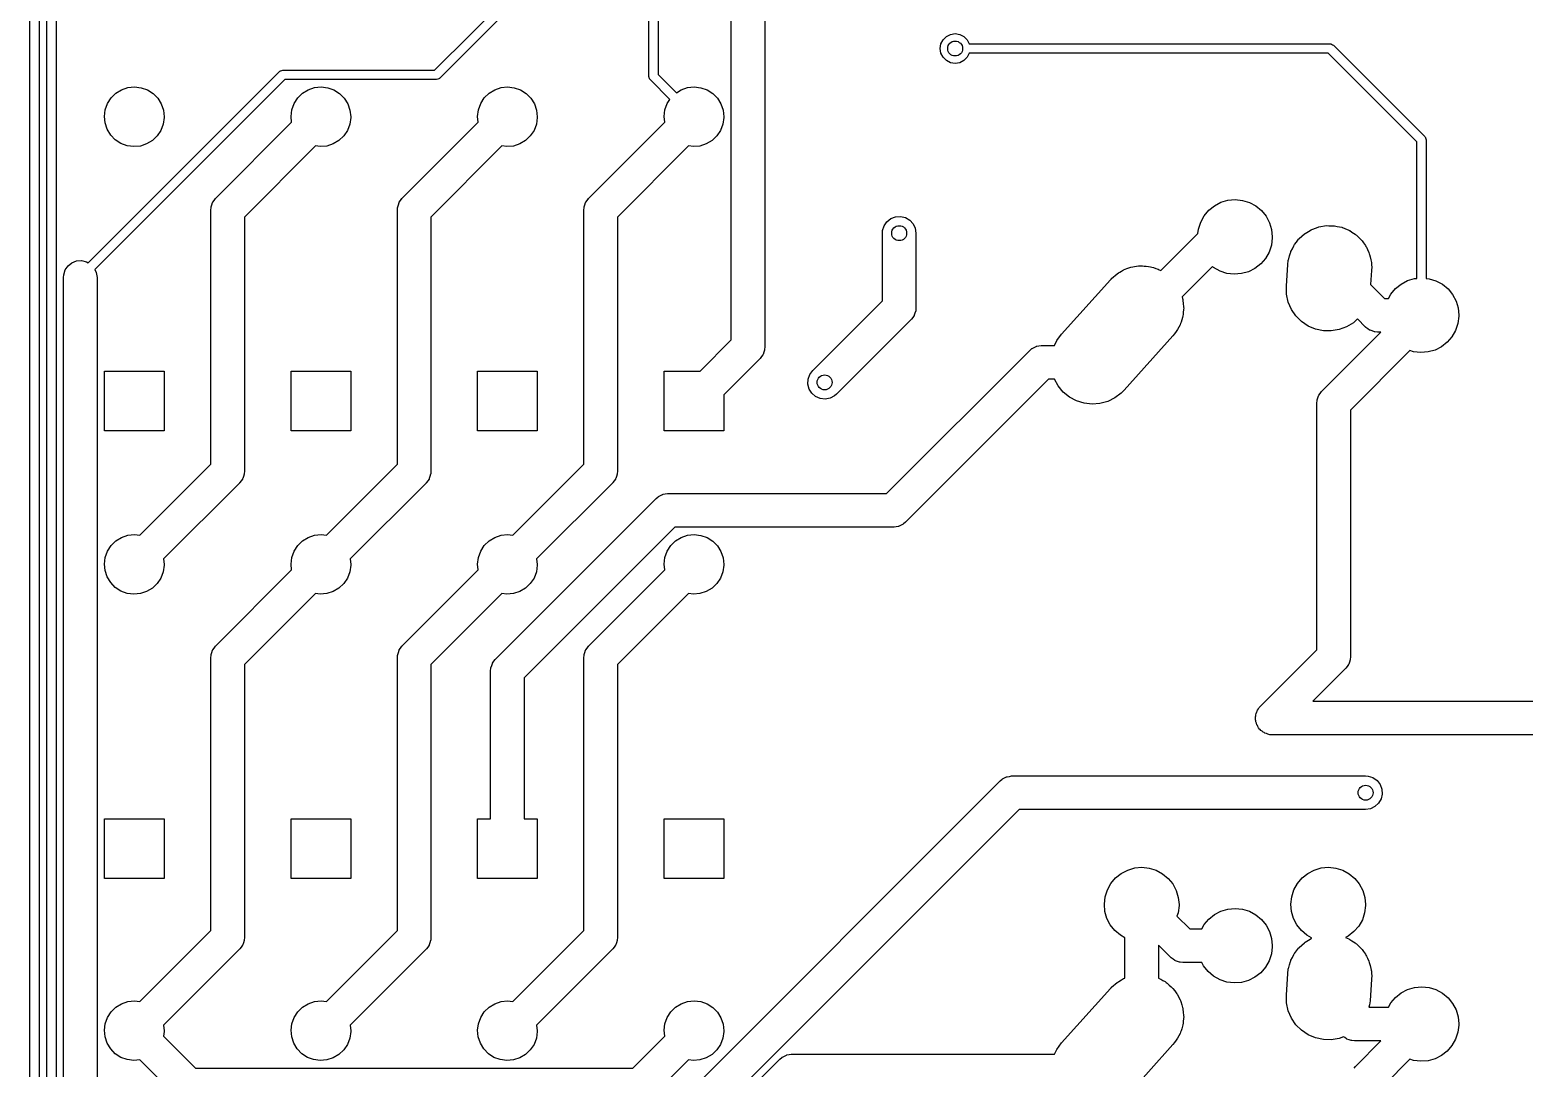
# Model space of a CAD drawing. Extents: x 124.3 to 210.2, y -114.7 to -26.3.
# Drawn here: x 127.2 to 167.25, y -94.88 to -67.05 of the extents above; entities that cross this region are included whole.
import ezdxf

# ---------------------------------------------------------------- set-up
doc = ezdxf.new("R2010")
doc.units = 0
doc.layers.add('BLACK', color=7, linetype='CONTINUOUS')

msp = doc.modelspace()

# ---------------------------------------------------------------- linework, layer by layer
at = {"layer": 'BLACK', "linetype": 'CONTINUOUS'}
for p, q in [((127.2, -106.11), (127.2, -32.8311)), ((127.45, -32.8829), (127.45, -106.058)), ((127.65, -103.141), (127.65, -34.159)), ((127.9, -34.2108), (127.9, -103.089)), ((143.794, -68.2987), (143.794, -56.8774)), ((144.044, -56.9292), (144.044, -68.2469)), ((138.048, -68.13), (141.335, -64.8432)), ((146, -75.3636), (146, -64.83)), ((141.548, -64.9834), (138.188, -68.3434)), ((146.9, -65.0164), (146.9, -75.55)), ((151.676, -67.3149), (151.765, -67.2264)), ((151.765, -67.2264), (151.876, -67.1696)), ((151.876, -67.1696), (152, -67.15)), ((152, -67.15), (152.124, -67.1696)), ((152.124, -67.1696), (152.235, -67.2264)), ((152.235, -67.2264), (152.324, -67.3149)), ((151.6, -67.55), (151.62, -67.4264)), ((151.62, -67.6736), (151.6, -67.55)), ((151.62, -67.4264), (151.676, -67.3149)), ((151.676, -67.7851), (151.62, -67.6736)), ((152.324, -67.3149), (152.38, -67.425)), ((152.38, -67.675), (152.324, -67.7851)), ((152.38, -67.425), (162.05, -67.425)), ((161.998, -67.675), (152.38, -67.675)), ((164.375, -70.0518), (161.998, -67.675)), ((162.05, -67.425), (162.072, -67.4282)), ((162.072, -67.4282), (162.077, -67.4279)), ((162.077, -67.4279), (162.079, -67.4292)), ((162.079, -67.4292), (162.086, -67.4301)), ((162.086, -67.4301), (162.111, -67.4468)), ((162.111, -67.4468), (162.138, -67.4616)), ((162.138, -67.4616), (164.588, -69.9116)), ((151.765, -67.8736), (151.676, -67.7851)), ((151.876, -67.9304), (151.765, -67.8736)), ((152, -67.95), (151.876, -67.9304)), ((152.124, -67.9304), (152, -67.95)), ((152.235, -67.8736), (152.124, -67.9304)), ((152.324, -67.7851), (152.235, -67.8736)), ((128.764, -73.2935), (133.891, -68.1666)), ((134.031, -68.38), (128.941, -73.4699)), ((133.891, -68.1666), (133.908, -68.1533)), ((133.908, -68.1533), (133.911, -68.1498)), ((133.911, -68.1498), (133.914, -68.149)), ((133.914, -68.149), (133.919, -68.1451)), ((133.919, -68.1451), (133.949, -68.1387)), ((133.949, -68.1387), (133.979, -68.13)), ((133.979, -68.13), (138.048, -68.13)), ((138.1, -68.38), (134.031, -68.38)), ((138.13, -68.3713), (138.1, -68.38)), ((138.16, -68.3649), (138.13, -68.3713)), ((138.165, -68.361), (138.16, -68.3649)), ((138.168, -68.3602), (138.165, -68.361)), ((138.171, -68.3567), (138.168, -68.3602)), ((138.188, -68.3434), (138.171, -68.3567)), ((143.802, -68.3282), (143.794, -68.2987)), ((143.809, -68.3583), (143.802, -68.3282)), ((143.813, -68.3635), (143.809, -68.3583)), ((143.814, -68.3662), (143.813, -68.3635)), ((143.817, -68.3693), (143.814, -68.3662)), ((143.83, -68.3871), (143.817, -68.3693)), ((144.356, -68.9123), (143.83, -68.3871)), ((144.044, -68.2469), (144.532, -68.7348)), ((129.283, -69.0243), (129.38, -68.8744)), ((129.38, -68.8744), (129.507, -68.7496)), ((129.507, -68.7496), (129.659, -68.6561)), ((129.659, -68.6561), (129.828, -68.5987)), ((129.828, -68.5987), (130.006, -68.58)), ((130.006, -68.58), (130.183, -68.6011)), ((130.183, -68.6011), (130.351, -68.661)), ((130.351, -68.661), (130.501, -68.7565)), ((130.501, -68.7565), (130.627, -68.8831)), ((130.627, -68.8831), (130.721, -69.0343)), ((134.283, -69.0243), (134.38, -68.8744)), ((134.38, -68.8744), (134.507, -68.7496)), ((134.507, -68.7496), (134.659, -68.6561)), ((134.659, -68.6561), (134.828, -68.5987)), ((134.828, -68.5987), (135.006, -68.58)), ((135.006, -68.58), (135.183, -68.6011)), ((135.183, -68.6011), (135.351, -68.661)), ((135.351, -68.661), (135.501, -68.7565)), ((135.501, -68.7565), (135.627, -68.8831)), ((135.627, -68.8831), (135.721, -69.0343)), ((139.283, -69.0243), (139.38, -68.8744)), ((139.38, -68.8744), (139.507, -68.7496)), ((139.507, -68.7496), (139.659, -68.6561)), ((139.659, -68.6561), (139.828, -68.5987)), ((139.828, -68.5987), (140.006, -68.58)), ((140.006, -68.58), (140.183, -68.6011)), ((140.183, -68.6011), (140.351, -68.661)), ((140.351, -68.661), (140.501, -68.7565)), ((140.501, -68.7565), (140.627, -68.8831)), ((140.627, -68.8831), (140.721, -69.0343)), ((144.532, -68.7348), (144.659, -68.6561)), ((144.659, -68.6561), (144.828, -68.5987)), ((144.828, -68.5987), (145.006, -68.58)), ((145.006, -68.58), (145.183, -68.6011)), ((145.183, -68.6011), (145.351, -68.661)), ((145.351, -68.661), (145.501, -68.7565)), ((145.501, -68.7565), (145.627, -68.8831)), ((145.627, -68.8831), (145.721, -69.0343)), ((129.2, -69.3688), (129.222, -69.1919)), ((129.222, -69.1919), (129.283, -69.0243)), ((130.721, -69.0343), (130.78, -69.2028)), ((130.78, -69.2028), (130.8, -69.38)), ((134.2, -69.3688), (134.222, -69.1919)), ((134.222, -69.1919), (134.283, -69.0243)), ((135.721, -69.0343), (135.78, -69.2028)), ((135.78, -69.2028), (135.8, -69.38)), ((139.2, -69.3688), (139.222, -69.1919)), ((139.222, -69.1919), (139.283, -69.0243)), ((140.721, -69.0343), (140.78, -69.2028)), ((140.78, -69.2028), (140.8, -69.38)), ((144.2, -69.3688), (144.222, -69.1919)), ((144.222, -69.1919), (144.283, -69.0243)), ((144.283, -69.0243), (144.356, -68.9123)), ((145.721, -69.0343), (145.78, -69.2028)), ((145.78, -69.2028), (145.8, -69.38)), ((129.217, -69.5463), (129.2, -69.3688)), ((129.274, -69.7156), (129.217, -69.5463)), ((130.775, -69.579), (130.712, -69.7457)), ((130.8, -69.4023), (130.775, -69.579)), ((130.8, -69.38), (130.8, -69.4023)), ((132.182, -71.5618), (134.216, -69.5279)), ((134.216, -69.5279), (134.2, -69.3688)), ((135.775, -69.579), (135.712, -69.7457)), ((135.8, -69.4023), (135.775, -69.579)), ((135.8, -69.38), (135.8, -69.4023)), ((137.182, -71.5618), (139.216, -69.5279)), ((139.216, -69.5279), (139.2, -69.3688)), ((140.775, -69.579), (140.712, -69.7457)), ((140.8, -69.4023), (140.775, -69.579)), ((140.8, -69.38), (140.8, -69.4023)), ((142.182, -71.5618), (144.216, -69.5279)), ((144.216, -69.5279), (144.2, -69.3688)), ((145.775, -69.579), (145.712, -69.7457)), ((145.8, -69.4023), (145.775, -69.579)), ((145.8, -69.38), (145.8, -69.4023)), ((129.366, -69.8681), (129.274, -69.7156)), ((129.49, -69.9964), (129.366, -69.8681)), ((129.639, -70.0941), (129.49, -69.9964)), ((130.484, -70.0172), (130.33, -70.1085)), ((130.613, -69.8942), (130.484, -70.0172)), ((130.712, -69.7457), (130.613, -69.8942)), ((135.484, -70.0172), (135.33, -70.1085)), ((135.613, -69.8942), (135.484, -70.0172)), ((135.712, -69.7457), (135.613, -69.8942)), ((140.484, -70.0172), (140.33, -70.1085)), ((140.613, -69.8942), (140.484, -70.0172)), ((140.712, -69.7457), (140.613, -69.8942)), ((145.484, -70.0172), (145.33, -70.1085)), ((145.613, -69.8942), (145.484, -70.0172)), ((145.712, -69.7457), (145.613, -69.8942)), ((164.375, -73.712), (164.375, -70.0518)), ((164.588, -69.9116), (164.602, -69.9295)), ((164.602, -69.9295), (164.605, -69.9325)), ((164.605, -69.9325), (164.606, -69.9352)), ((164.606, -69.9352), (164.61, -69.9404)), ((164.61, -69.9404), (164.616, -69.9705)), ((164.616, -69.9705), (164.625, -70)), ((164.625, -70), (164.625, -73.7124)), ((129.806, -70.1562), (129.639, -70.0941)), ((129.983, -70.1798), (129.806, -70.1562)), ((130.161, -70.1637), (129.983, -70.1798)), ((130.33, -70.1085), (130.161, -70.1637)), ((134.854, -70.1626), (132.95, -72.0664)), ((134.983, -70.1798), (134.854, -70.1626)), ((135.161, -70.1637), (134.983, -70.1798)), ((135.33, -70.1085), (135.161, -70.1637)), ((139.854, -70.1626), (137.95, -72.0664)), ((139.983, -70.1798), (139.854, -70.1626)), ((140.161, -70.1637), (139.983, -70.1798)), ((140.33, -70.1085), (140.161, -70.1637)), ((144.854, -70.1626), (142.95, -72.0664)), ((144.983, -70.1798), (144.854, -70.1626)), ((145.161, -70.1637), (144.983, -70.1798)), ((145.33, -70.1085), (145.161, -70.1637)), ((132.078, -71.7391), (132.096, -71.682)), ((132.096, -71.682), (132.1, -71.6762)), ((132.1, -71.6762), (132.102, -71.6694)), ((132.102, -71.6694), (132.138, -71.6212)), ((132.138, -71.6212), (132.172, -71.572)), ((132.172, -71.572), (132.178, -71.5675)), ((132.178, -71.5675), (132.182, -71.5618)), ((137.078, -71.7391), (137.096, -71.682)), ((137.096, -71.682), (137.1, -71.6762)), ((137.1, -71.6762), (137.102, -71.6694)), ((137.102, -71.6694), (137.138, -71.6212)), ((137.138, -71.6212), (137.172, -71.572)), ((137.172, -71.572), (137.178, -71.5675)), ((137.178, -71.5675), (137.182, -71.5618)), ((142.078, -71.7391), (142.096, -71.682)), ((142.096, -71.682), (142.1, -71.6762)), ((142.1, -71.6762), (142.102, -71.6694)), ((142.102, -71.6694), (142.138, -71.6212)), ((142.138, -71.6212), (142.172, -71.572)), ((142.172, -71.572), (142.178, -71.5675)), ((142.178, -71.5675), (142.182, -71.5618)), ((158.952, -71.7632), (159.125, -71.6728)), ((159.125, -71.6728), (159.313, -71.6177)), ((159.313, -71.6177), (159.507, -71.6)), ((159.507, -71.6), (159.701, -71.6204)), ((159.701, -71.6204), (159.888, -71.6781)), ((159.888, -71.6781), (160.059, -71.771)), ((132.05, -71.88), (132.056, -71.8096)), ((132.05, -78.6936), (132.05, -71.88)), ((132.056, -71.8096), (132.058, -71.8028)), ((132.058, -71.7957), (132.078, -71.7391)), ((132.058, -71.8028), (132.058, -71.7957)), ((132.95, -72.0664), (132.95, -78.88)), ((137.05, -71.88), (137.056, -71.8096)), ((137.05, -78.6936), (137.05, -71.88)), ((137.056, -71.8096), (137.058, -71.8028)), ((137.058, -71.7957), (137.078, -71.7391)), ((137.058, -71.8028), (137.058, -71.7957)), ((137.95, -72.0664), (137.95, -78.88)), ((142.05, -71.88), (142.056, -71.8096)), ((142.05, -78.6936), (142.05, -71.88)), ((142.056, -71.8096), (142.058, -71.8028)), ((142.058, -71.7957), (142.078, -71.7391)), ((142.058, -71.8028), (142.058, -71.7957)), ((142.95, -72.0664), (142.95, -78.88)), ((150.277, -72.1091), (150.402, -72.0608)), ((150.402, -72.0608), (150.535, -72.0514)), ((150.535, -72.0514), (150.666, -72.0816)), ((150.666, -72.0816), (150.781, -72.1488)), ((158.581, -72.2061), (158.675, -72.035)), ((158.675, -72.035), (158.8, -71.8855)), ((158.8, -71.8855), (158.952, -71.7632)), ((160.059, -71.771), (160.21, -71.8954)), ((160.21, -71.8954), (160.333, -72.0466)), ((160.333, -72.0466), (160.425, -72.2189)), ((150.05, -72.5), (150.056, -72.4296)), ((150.056, -72.4296), (150.096, -72.302)), ((150.096, -72.302), (150.172, -72.192)), ((150.172, -72.192), (150.277, -72.1091)), ((150.781, -72.1488), (150.872, -72.2471)), ((150.872, -72.2471), (150.93, -72.3677)), ((150.93, -72.3677), (150.95, -72.5)), ((158.509, -72.5043), (158.522, -72.3921)), ((158.522, -72.3921), (158.581, -72.2061)), ((160.425, -72.2189), (160.481, -72.4058)), ((160.481, -72.4058), (160.5, -72.6)), ((161.379, -72.5099), (161.468, -72.4566)), ((161.468, -72.4566), (161.546, -72.4088)), ((161.546, -72.4088), (161.552, -72.4066)), ((161.552, -72.4066), (161.556, -72.4046)), ((161.556, -72.4046), (161.681, -72.3584)), ((161.681, -72.3584), (161.746, -72.3338)), ((161.746, -72.3338), (161.748, -72.3335)), ((161.748, -72.3335), (161.749, -72.3333)), ((161.749, -72.3333), (161.952, -72.2985)), ((161.952, -72.2985), (161.954, -72.2985)), ((161.954, -72.2985), (161.957, -72.298)), ((161.957, -72.298), (162.02, -72.2994)), ((162.02, -72.2994), (162.158, -72.3012)), ((162.158, -72.3012), (162.164, -72.3025)), ((162.164, -72.3025), (162.171, -72.3027)), ((162.171, -72.3027), (162.24, -72.3176)), ((162.24, -72.3176), (162.36, -72.3413)), ((162.36, -72.3413), (162.37, -72.3456)), ((162.37, -72.3456), (162.38, -72.3476)), ((162.38, -72.3476), (162.446, -72.3758)), ((162.446, -72.3758), (162.551, -72.4176)), ((162.551, -72.4176), (162.564, -72.4262)), ((162.564, -72.4262), (162.576, -72.4313)), ((162.576, -72.4313), (162.635, -72.4707)), ((162.635, -72.4707), (162.725, -72.5275)), ((150.05, -74.3136), (150.05, -72.5)), ((150.95, -72.5), (150.95, -74.5)), ((157.514, -73.4996), (158.509, -72.5043)), ((160.475, -72.8215), (160.414, -73.0067)), ((160.5, -72.6279), (160.475, -72.8215)), ((160.5, -72.6), (160.5, -72.6279)), ((161.039, -72.9164), (161.078, -72.8355)), ((161.078, -72.8355), (161.09, -72.8202)), ((161.09, -72.8202), (161.096, -72.8073)), ((161.096, -72.8073), (161.151, -72.7385)), ((161.151, -72.7385), (161.206, -72.6643)), ((161.206, -72.6643), (161.217, -72.6543)), ((161.217, -72.6543), (161.224, -72.6456)), ((161.224, -72.6456), (161.295, -72.5836)), ((161.295, -72.5836), (161.364, -72.5203)), ((161.364, -72.5203), (161.373, -72.5148)), ((161.373, -72.5148), (161.379, -72.5099)), ((162.725, -72.5275), (162.74, -72.5415)), ((162.74, -72.5415), (162.754, -72.5506)), ((162.754, -72.5506), (162.802, -72.5989)), ((162.802, -72.5989), (162.876, -72.6672)), ((162.876, -72.6672), (162.891, -72.6875)), ((162.891, -72.6875), (162.905, -72.7014)), ((162.905, -72.7014), (162.942, -72.7559)), ((162.942, -72.7559), (162.999, -72.8322)), ((162.999, -72.8322), (163.012, -72.8589)), ((163.012, -72.8589), (163.025, -72.878)), ((163.025, -72.878), (163.051, -72.9362)), ((128.327, -73.2931), (128.452, -73.2448)), ((128.452, -73.2448), (128.585, -73.2354)), ((128.585, -73.2354), (128.716, -73.2656)), ((128.716, -73.2656), (128.764, -73.2935)), ((160.317, -73.1764), (160.19, -73.3242)), ((160.414, -73.0067), (160.317, -73.1764)), ((160.917, -73.3435), (160.93, -73.2343)), ((160.93, -73.2343), (160.937, -73.208)), ((160.937, -73.208), (160.94, -73.1861)), ((160.94, -73.1861), (160.963, -73.1113)), ((160.963, -73.1113), (160.985, -73.0278)), ((160.985, -73.0278), (160.995, -73.007)), ((160.995, -73.007), (161.001, -72.9895)), ((161.001, -72.9895), (161.039, -72.9164)), ((163.051, -72.9362), (163.09, -73.0168)), ((163.09, -73.0168), (163.1, -73.0499)), ((163.1, -73.0499), (163.11, -73.0742)), ((163.11, -73.0742), (163.123, -73.1335)), ((163.123, -73.1335), (163.146, -73.215)), ((163.146, -73.215), (163.15, -73.2537)), ((163.15, -73.2537), (163.156, -73.2829)), ((163.156, -73.2829), (163.158, -73.3408)), ((128.1, -73.684), (128.106, -73.6136)), ((128.1, -102.82), (128.1, -73.684)), ((128.106, -73.6136), (128.146, -73.486)), ((128.146, -73.486), (128.222, -73.376)), ((128.222, -73.376), (128.327, -73.2931)), ((128.941, -73.4699), (128.98, -73.5517)), ((128.98, -73.5517), (129, -73.684)), ((129, -73.684), (129, -102.5)), ((156.195, -73.7155), (156.24, -73.6706)), ((156.24, -73.6706), (156.289, -73.6338)), ((156.289, -73.6338), (156.339, -73.5899)), ((156.339, -73.5899), (156.377, -73.5671)), ((156.377, -73.5671), (156.411, -73.5418)), ((156.411, -73.5418), (156.462, -73.5165)), ((156.462, -73.5165), (156.516, -73.4846)), ((156.516, -73.4846), (156.561, -73.4678)), ((156.561, -73.4678), (156.602, -73.4476)), ((156.602, -73.4476), (156.654, -73.4334)), ((156.654, -73.4334), (156.709, -73.4133)), ((156.709, -73.4133), (156.761, -73.4044)), ((156.761, -73.4044), (156.809, -73.3914)), ((156.809, -73.3914), (156.859, -73.3876)), ((156.859, -73.3876), (156.912, -73.3785)), ((156.912, -73.3785), (156.969, -73.3792)), ((156.969, -73.3792), (157.022, -73.3752)), ((157.022, -73.3752), (157.068, -73.3805)), ((157.068, -73.3805), (157.118, -73.3812)), ((157.118, -73.3812), (157.178, -73.3931)), ((157.178, -73.3931), (157.234, -73.3996)), ((157.234, -73.3996), (157.275, -73.4124)), ((157.275, -73.4124), (157.32, -73.4213)), ((157.32, -73.4213), (157.381, -73.4457)), ((157.381, -73.4457), (157.438, -73.4637)), ((157.438, -73.4637), (157.472, -73.4822)), ((157.472, -73.4822), (157.511, -73.4976)), ((157.511, -73.4976), (157.514, -73.4996)), ((158.895, -73.3917), (158.082, -74.2047)), ((158.929, -73.4211), (158.895, -73.3917)), ((159.1, -73.5164), (158.929, -73.4211)), ((159.285, -73.5767), (159.1, -73.5164)), ((159.479, -73.5998), (159.285, -73.5767)), ((159.674, -73.5848), (159.479, -73.5998)), ((159.862, -73.5323), (159.674, -73.5848)), ((160.036, -73.4443), (159.862, -73.5323)), ((160.19, -73.3242), (160.036, -73.4443)), ((160.878, -73.9235), (160.917, -73.3435)), ((163.162, -73.4965), (163.136, -73.8794)), ((163.158, -73.3408), (163.165, -73.42)), ((163.163, -73.4789), (163.162, -73.4905)), ((163.162, -73.4905), (163.162, -73.4965)), ((163.165, -73.42), (163.163, -73.4789)), ((154.853, -75.2087), (156.163, -73.7487)), ((156.163, -73.7487), (156.178, -73.7332)), ((156.178, -73.7332), (156.184, -73.7256)), ((156.184, -73.7256), (156.195, -73.7155)), ((160.883, -74.1371), (160.878, -73.9235)), ((163.136, -73.8794), (163.506, -74.25)), ((163.675, -74.135), (163.8, -73.9855)), ((163.8, -73.9855), (163.952, -73.8632)), ((163.952, -73.8632), (164.125, -73.7728)), ((164.125, -73.7728), (164.313, -73.7177)), ((164.313, -73.7177), (164.375, -73.712)), ((164.625, -73.7124), (164.701, -73.7204)), ((164.701, -73.7204), (164.888, -73.7781)), ((164.888, -73.7781), (165.059, -73.871)), ((165.059, -73.871), (165.21, -73.9954)), ((165.21, -73.9954), (165.333, -74.1466)), ((148.182, -76.1818), (150.05, -74.3136)), ((158.082, -74.2047), (158.098, -74.2546)), ((158.098, -74.2546), (158.1, -74.2746)), ((158.1, -74.2746), (158.106, -74.295)), ((158.106, -74.295), (158.115, -74.3903)), ((158.115, -74.3903), (158.124, -74.4666)), ((158.124, -74.4666), (158.123, -74.4829)), ((158.123, -74.4829), (158.125, -74.5)), ((160.929, -74.3458), (160.883, -74.1371)), ((161.014, -74.542), (160.929, -74.3458)), ((163.506, -74.25), (163.612, -74.25)), ((163.612, -74.25), (163.675, -74.135)), ((165.333, -74.1466), (165.425, -74.3189)), ((165.425, -74.3189), (165.481, -74.5058)), ((150.818, -74.8182), (148.818, -76.8182)), ((150.822, -74.8125), (150.818, -74.8182)), ((150.828, -74.808), (150.822, -74.8125)), ((150.862, -74.7588), (150.828, -74.808)), ((150.898, -74.7106), (150.862, -74.7588)), ((150.9, -74.7038), (150.898, -74.7106)), ((150.904, -74.698), (150.9, -74.7038)), ((150.922, -74.6408), (150.904, -74.698)), ((150.942, -74.5843), (150.922, -74.6408)), ((150.944, -74.5704), (150.942, -74.5772)), ((150.942, -74.5772), (150.942, -74.5843)), ((150.95, -74.5), (150.944, -74.5704)), ((158.056, -74.8866), (158.04, -74.9201)), ((158.072, -74.8271), (158.056, -74.8866)), ((158.094, -74.7626), (158.072, -74.8271)), ((158.1, -74.7194), (158.094, -74.7626)), ((158.111, -74.6799), (158.1, -74.7194)), ((158.114, -74.6219), (158.111, -74.6799)), ((158.123, -74.5589), (158.114, -74.6219)), ((158.125, -74.5), (158.123, -74.5589)), ((161.134, -74.7186), (161.014, -74.542)), ((161.286, -74.8693), (161.134, -74.7186)), ((161.463, -74.9887), (161.286, -74.8693)), ((162.784, -74.8006), (162.675, -74.8996)), ((163.002, -75.0182), (162.784, -74.8006)), ((165.5, -74.7279), (165.475, -74.9215)), ((165.481, -74.5058), (165.5, -74.7)), ((165.5, -74.7), (165.5, -74.7279)), ((154.726, -75.3806), (154.853, -75.2087)), ((157.837, -75.2513), (156.527, -76.7113)), ((157.878, -75.1966), (157.837, -75.2513)), ((157.927, -75.1372), (157.878, -75.1966)), ((157.944, -75.1063), (157.927, -75.1372)), ((157.964, -75.0794), (157.944, -75.1063)), ((157.992, -75.0209), (157.964, -75.0794)), ((158.028, -74.9576), (157.992, -75.0209)), ((158.04, -74.9201), (158.028, -74.9576)), ((161.66, -75.0723), (161.463, -74.9887)), ((161.869, -75.1173), (161.66, -75.0723)), ((161.826, -76.7379), (163.414, -75.15)), ((162.082, -75.122), (161.869, -75.1173)), ((162.293, -75.0862), (162.082, -75.122)), ((162.493, -75.0111), (162.293, -75.0862)), ((162.675, -74.8996), (162.493, -75.0111)), ((163.008, -75.0224), (163.002, -75.0182)), ((163.012, -75.028), (163.008, -75.0224)), ((163.061, -75.0621), (163.012, -75.028)), ((163.109, -75.0977), (163.061, -75.0621)), ((163.116, -75.1001), (163.109, -75.0977)), ((163.122, -75.1041), (163.116, -75.1001)), ((163.179, -75.1222), (163.122, -75.1041)), ((163.236, -75.142), (163.179, -75.1222)), ((163.243, -75.1423), (163.236, -75.142)), ((163.25, -75.1445), (163.243, -75.1423)), ((163.32, -75.15), (163.25, -75.1445)), ((163.414, -75.15), (163.32, -75.15)), ((165.317, -75.2764), (165.19, -75.4242)), ((165.414, -75.1067), (165.317, -75.2764)), ((165.475, -74.9215), (165.414, -75.1067)), ((145.164, -76.2), (146, -75.3636)), ((146.872, -75.6908), (146.854, -75.748)), ((146.892, -75.6343), (146.872, -75.6908)), ((146.894, -75.6204), (146.892, -75.6272)), ((146.892, -75.6272), (146.892, -75.6343)), ((146.9, -75.55), (146.894, -75.6204)), ((150.164, -79.48), (154.002, -75.6418)), ((154.002, -75.6418), (154.055, -75.5959)), ((154.055, -75.5959), (154.062, -75.5927)), ((154.062, -75.5927), (154.067, -75.5878)), ((154.067, -75.5878), (154.121, -75.5619)), ((154.121, -75.5619), (154.174, -75.5343)), ((154.174, -75.5343), (154.181, -75.533)), ((154.181, -75.533), (154.188, -75.5299)), ((154.188, -75.5299), (154.247, -75.521)), ((154.247, -75.521), (154.306, -75.5102)), ((154.306, -75.5102), (154.313, -75.5111)), ((154.313, -75.5111), (154.32, -75.51)), ((154.32, -75.51), (154.664, -75.51)), ((154.664, -75.51), (154.726, -75.3806)), ((164.191, -75.6459), (162.594, -77.2425)), ((164.285, -75.6767), (164.191, -75.6459)), ((164.479, -75.6998), (164.285, -75.6767)), ((164.674, -75.6848), (164.479, -75.6998)), ((164.862, -75.6323), (164.674, -75.6848)), ((165.036, -75.5443), (164.862, -75.6323)), ((165.19, -75.4242), (165.036, -75.5443)), ((146.768, -75.8682), (145.8, -76.8364)), ((146.772, -75.8625), (146.768, -75.8682)), ((146.778, -75.858), (146.772, -75.8625)), ((146.812, -75.8088), (146.778, -75.858)), ((146.848, -75.7606), (146.812, -75.8088)), ((146.85, -75.7538), (146.848, -75.7606)), ((146.854, -75.748), (146.85, -75.7538)), ((129.2, -77.8), (129.2, -76.2)), ((129.2, -76.2), (130.8, -76.2)), ((130.8, -76.2), (130.8, -77.8)), ((134.2, -77.8), (134.2, -76.2)), ((134.2, -76.2), (135.8, -76.2)), ((135.8, -76.2), (135.8, -77.8)), ((139.2, -77.8), (139.2, -76.2)), ((139.2, -76.2), (140.8, -76.2)), ((140.8, -76.2), (140.8, -77.8)), ((144.2, -77.8), (144.2, -76.2)), ((144.2, -76.2), (145.164, -76.2)), ((148.053, -76.5494), (148.058, -76.4157)), ((148.058, -76.4157), (148.102, -76.2894)), ((148.102, -76.2894), (148.182, -76.1818)), ((154.506, -76.41), (150.668, -80.2482)), ((154.659, -76.41), (154.506, -76.41)), ((154.762, -76.5956), (154.659, -76.41)), ((145.8, -76.8364), (145.8, -77.8)), ((148.087, -76.6787), (148.053, -76.5494)), ((148.158, -76.7923), (148.087, -76.6787)), ((148.259, -76.8799), (148.158, -76.7923)), ((148.381, -76.934), (148.259, -76.8799)), ((148.765, -76.8641), (148.646, -76.9257)), ((148.818, -76.8182), (148.765, -76.8641)), ((154.899, -76.7596), (154.762, -76.5956)), ((155.064, -76.8949), (154.899, -76.7596)), ((155.252, -76.9963), (155.064, -76.8949)), ((156.45, -76.7894), (156.279, -76.9182)), ((156.527, -76.7113), (156.45, -76.7894)), ((161.722, -76.9152), (161.74, -76.8581)), ((161.74, -76.8581), (161.744, -76.8523)), ((161.744, -76.8523), (161.746, -76.8455)), ((161.746, -76.8455), (161.782, -76.7973)), ((161.782, -76.7973), (161.816, -76.7481)), ((161.816, -76.7481), (161.821, -76.7436)), ((161.821, -76.7436), (161.826, -76.7379)), ((148.514, -76.9498), (148.381, -76.934)), ((148.646, -76.9257), (148.514, -76.9498)), ((155.456, -77.0604), (155.252, -76.9963)), ((155.668, -77.0848), (155.456, -77.0604)), ((155.881, -77.0686), (155.668, -77.0848)), ((156.088, -77.0124), (155.881, -77.0686)), ((156.279, -76.9182), (156.088, -77.0124)), ((161.694, -77.0561), (161.699, -76.9857)), ((161.694, -83.6697), (161.694, -77.0561)), ((161.699, -76.9857), (161.702, -76.9789)), ((161.702, -76.9718), (161.722, -76.9152)), ((161.702, -76.9789), (161.702, -76.9718)), ((162.594, -77.2425), (162.594, -83.8561)), ((130.8, -77.8), (129.2, -77.8)), ((135.8, -77.8), (134.2, -77.8)), ((140.8, -77.8), (139.2, -77.8)), ((145.8, -77.8), (144.2, -77.8)), ((130.147, -80.5969), (132.05, -78.6936)), ((132.95, -78.88), (132.944, -78.9504)), ((135.147, -80.5969), (137.05, -78.6936)), ((137.95, -78.88), (137.944, -78.9504)), ((140.147, -80.5969), (142.05, -78.6936)), ((142.95, -78.88), (142.944, -78.9504)), ((132.818, -79.1982), (130.783, -81.2329)), ((132.822, -79.1925), (132.818, -79.1982)), ((132.828, -79.188), (132.822, -79.1925)), ((132.862, -79.1388), (132.828, -79.188)), ((132.898, -79.0906), (132.862, -79.1388)), ((132.9, -79.0838), (132.898, -79.0906)), ((132.904, -79.078), (132.9, -79.0838)), ((132.922, -79.0208), (132.904, -79.078)), ((132.942, -78.9643), (132.922, -79.0208)), ((132.944, -78.9504), (132.942, -78.9572)), ((132.942, -78.9572), (132.942, -78.9643)), ((137.818, -79.1982), (135.783, -81.2329)), ((137.822, -79.1925), (137.818, -79.1982)), ((137.828, -79.188), (137.822, -79.1925)), ((137.862, -79.1388), (137.828, -79.188)), ((137.898, -79.0906), (137.862, -79.1388)), ((137.9, -79.0838), (137.898, -79.0906)), ((137.904, -79.078), (137.9, -79.0838)), ((137.922, -79.0208), (137.904, -79.078)), ((137.942, -78.9643), (137.922, -79.0208)), ((137.944, -78.9504), (137.942, -78.9572)), ((137.942, -78.9572), (137.942, -78.9643)), ((142.818, -79.1982), (140.783, -81.2329)), ((142.822, -79.1925), (142.818, -79.1982)), ((142.828, -79.188), (142.822, -79.1925)), ((142.862, -79.1388), (142.828, -79.188)), ((142.898, -79.0906), (142.862, -79.1388)), ((142.9, -79.0838), (142.898, -79.0906)), ((142.904, -79.078), (142.9, -79.0838)), ((142.922, -79.0208), (142.904, -79.078)), ((142.942, -78.9643), (142.922, -79.0208)), ((142.944, -78.9504), (142.942, -78.9572)), ((142.942, -78.9572), (142.942, -78.9643)), ((139.682, -83.9158), (143.986, -79.6118)), ((143.986, -79.6118), (144.039, -79.5659)), ((144.039, -79.5659), (144.046, -79.5627)), ((144.046, -79.5627), (144.051, -79.5578)), ((144.051, -79.5578), (144.105, -79.5319)), ((144.105, -79.5319), (144.158, -79.5043)), ((144.158, -79.5043), (144.165, -79.503)), ((144.165, -79.503), (144.172, -79.4999)), ((144.172, -79.4999), (144.231, -79.491)), ((144.231, -79.491), (144.29, -79.4802)), ((144.29, -79.4802), (144.297, -79.4811)), ((144.297, -79.4811), (144.304, -79.48)), ((144.304, -79.48), (150.164, -79.48)), ((144.49, -80.38), (140.45, -84.4204)), ((150.35, -80.38), (144.49, -80.38)), ((150.357, -80.3789), (150.35, -80.38)), ((150.364, -80.3798), (150.357, -80.3789)), ((150.423, -80.369), (150.364, -80.3798)), ((150.482, -80.3601), (150.423, -80.369)), ((150.489, -80.357), (150.482, -80.3601)), ((150.496, -80.3557), (150.489, -80.357)), ((150.549, -80.3281), (150.496, -80.3557)), ((150.603, -80.3022), (150.549, -80.3281)), ((150.608, -80.2973), (150.603, -80.3022)), ((150.615, -80.2941), (150.608, -80.2973)), ((150.668, -80.2482), (150.615, -80.2941)), ((129.283, -81.0243), (129.38, -80.8744)), ((129.38, -80.8744), (129.507, -80.7496)), ((129.507, -80.7496), (129.659, -80.6561)), ((129.659, -80.6561), (129.828, -80.5987)), ((129.828, -80.5987), (130.006, -80.58)), ((130.006, -80.58), (130.147, -80.5969)), ((134.283, -81.0243), (134.38, -80.8744)), ((134.38, -80.8744), (134.507, -80.7496)), ((134.507, -80.7496), (134.659, -80.6561)), ((134.659, -80.6561), (134.828, -80.5987)), ((134.828, -80.5987), (135.006, -80.58)), ((135.006, -80.58), (135.147, -80.5969)), ((139.283, -81.0243), (139.38, -80.8744)), ((139.38, -80.8744), (139.507, -80.7496)), ((139.507, -80.7496), (139.659, -80.6561)), ((139.659, -80.6561), (139.828, -80.5987)), ((139.828, -80.5987), (140.006, -80.58)), ((140.006, -80.58), (140.147, -80.5969)), ((144.283, -81.0243), (144.38, -80.8744)), ((144.38, -80.8744), (144.507, -80.7496)), ((144.507, -80.7496), (144.659, -80.6561)), ((144.659, -80.6561), (144.828, -80.5987)), ((144.828, -80.5987), (145.006, -80.58)), ((145.006, -80.58), (145.183, -80.6011)), ((145.183, -80.6011), (145.351, -80.661)), ((145.351, -80.661), (145.501, -80.7565)), ((145.501, -80.7565), (145.627, -80.8831)), ((145.627, -80.8831), (145.721, -81.0343)), ((129.2, -81.3688), (129.222, -81.1919)), ((129.222, -81.1919), (129.283, -81.0243)), ((130.783, -81.2329), (130.8, -81.38)), ((134.2, -81.3688), (134.222, -81.1919)), ((134.222, -81.1919), (134.283, -81.0243)), ((135.783, -81.2329), (135.8, -81.38)), ((139.2, -81.3688), (139.222, -81.1919)), ((139.222, -81.1919), (139.283, -81.0243)), ((140.783, -81.2329), (140.8, -81.38)), ((144.2, -81.3688), (144.222, -81.1919)), ((144.222, -81.1919), (144.283, -81.0243)), ((145.721, -81.0343), (145.78, -81.2028)), ((145.78, -81.2028), (145.8, -81.38)), ((129.217, -81.5463), (129.2, -81.3688)), ((129.274, -81.7156), (129.217, -81.5463)), ((130.775, -81.579), (130.712, -81.7457)), ((130.8, -81.4023), (130.775, -81.579)), ((130.8, -81.38), (130.8, -81.4023)), ((132.182, -83.5618), (134.216, -81.5279)), ((134.216, -81.5279), (134.2, -81.3688)), ((135.775, -81.579), (135.712, -81.7457)), ((135.8, -81.4023), (135.775, -81.579)), ((135.8, -81.38), (135.8, -81.4023)), ((137.182, -83.5618), (139.216, -81.5279)), ((139.216, -81.5279), (139.2, -81.3688)), ((140.775, -81.579), (140.712, -81.7457)), ((140.8, -81.4023), (140.775, -81.579)), ((140.8, -81.38), (140.8, -81.4023)), ((142.182, -83.5618), (144.216, -81.5279)), ((144.216, -81.5279), (144.2, -81.3688)), ((145.775, -81.579), (145.712, -81.7457)), ((145.8, -81.4023), (145.775, -81.579)), ((145.8, -81.38), (145.8, -81.4023)), ((129.366, -81.8681), (129.274, -81.7156)), ((129.49, -81.9964), (129.366, -81.8681)), ((129.639, -82.0941), (129.49, -81.9964)), ((129.806, -82.1562), (129.639, -82.0941)), ((130.484, -82.0172), (130.33, -82.1085)), ((130.613, -81.8942), (130.484, -82.0172)), ((130.712, -81.7457), (130.613, -81.8942)), ((135.484, -82.0172), (135.33, -82.1085)), ((135.613, -81.8942), (135.484, -82.0172)), ((135.712, -81.7457), (135.613, -81.8942)), ((140.484, -82.0172), (140.33, -82.1085)), ((140.613, -81.8942), (140.484, -82.0172)), ((140.712, -81.7457), (140.613, -81.8942)), ((145.484, -82.0172), (145.33, -82.1085)), ((145.613, -81.8942), (145.484, -82.0172)), ((145.712, -81.7457), (145.613, -81.8942)), ((129.983, -82.1798), (129.806, -82.1562)), ((130.161, -82.1637), (129.983, -82.1798)), ((130.33, -82.1085), (130.161, -82.1637)), ((134.854, -82.1626), (132.95, -84.0664)), ((134.983, -82.1798), (134.854, -82.1626)), ((135.161, -82.1637), (134.983, -82.1798)), ((135.33, -82.1085), (135.161, -82.1637)), ((139.854, -82.1626), (137.95, -84.0664)), ((139.983, -82.1798), (139.854, -82.1626)), ((140.161, -82.1637), (139.983, -82.1798)), ((140.33, -82.1085), (140.161, -82.1637)), ((144.854, -82.1626), (142.95, -84.0664)), ((144.983, -82.1798), (144.854, -82.1626)), ((145.161, -82.1637), (144.983, -82.1798)), ((145.33, -82.1085), (145.161, -82.1637)), ((132.078, -83.7391), (132.096, -83.682)), ((132.096, -83.682), (132.1, -83.6762)), ((132.1, -83.6762), (132.102, -83.6694)), ((132.102, -83.6694), (132.138, -83.6212)), ((132.138, -83.6212), (132.172, -83.572)), ((132.172, -83.572), (132.178, -83.5675)), ((132.178, -83.5675), (132.182, -83.5618)), ((137.078, -83.7391), (137.096, -83.682)), ((137.096, -83.682), (137.1, -83.6762)), ((137.1, -83.6762), (137.102, -83.6694)), ((137.102, -83.6694), (137.138, -83.6212)), ((137.138, -83.6212), (137.172, -83.572)), ((137.172, -83.572), (137.178, -83.5675)), ((137.178, -83.5675), (137.182, -83.5618)), ((142.078, -83.7391), (142.096, -83.682)), ((142.096, -83.682), (142.1, -83.6762)), ((142.1, -83.6762), (142.102, -83.6694)), ((142.102, -83.6694), (142.138, -83.6212)), ((142.138, -83.6212), (142.172, -83.572)), ((142.172, -83.572), (142.178, -83.5675)), ((142.178, -83.5675), (142.182, -83.5618)), ((160.182, -85.1818), (161.694, -83.6697)), ((132.05, -83.88), (132.056, -83.8096)), ((132.05, -91.1936), (132.05, -83.88)), ((132.056, -83.8096), (132.058, -83.8028)), ((132.058, -83.7957), (132.078, -83.7391)), ((132.058, -83.8028), (132.058, -83.7957)), ((132.95, -84.0664), (132.95, -91.38)), ((137.05, -83.88), (137.056, -83.8096)), ((137.05, -91.1936), (137.05, -83.88)), ((137.056, -83.8096), (137.058, -83.8028)), ((137.058, -83.7957), (137.078, -83.7391)), ((137.058, -83.8028), (137.058, -83.7957)), ((137.95, -84.0664), (137.95, -91.38)), ((139.558, -84.1497), (139.578, -84.0931)), ((139.578, -84.0931), (139.596, -84.036)), ((139.596, -84.036), (139.6, -84.0302)), ((139.6, -84.0302), (139.602, -84.0234)), ((139.602, -84.0234), (139.638, -83.9752)), ((139.638, -83.9752), (139.672, -83.926)), ((139.672, -83.926), (139.678, -83.9215)), ((139.678, -83.9215), (139.682, -83.9158)), ((142.05, -83.88), (142.056, -83.8096)), ((142.05, -91.1936), (142.05, -83.88)), ((142.056, -83.8096), (142.058, -83.8028)), ((142.058, -83.7957), (142.078, -83.7391)), ((142.058, -83.8028), (142.058, -83.7957)), ((142.95, -84.0664), (142.95, -91.38)), ((162.542, -84.0667), (162.506, -84.1149)), ((162.544, -84.0599), (162.542, -84.0667)), ((162.548, -84.0541), (162.544, -84.0599)), ((162.566, -83.9969), (162.548, -84.0541)), ((162.586, -83.9404), (162.566, -83.9969)), ((162.588, -83.9265), (162.586, -83.9333)), ((162.586, -83.9333), (162.586, -83.9404)), ((162.594, -83.8561), (162.588, -83.9265)), ((139.55, -84.234), (139.556, -84.1636)), ((139.55, -88.2), (139.55, -84.234)), ((139.556, -84.1636), (139.558, -84.1568)), ((139.558, -84.1568), (139.558, -84.1497)), ((140.45, -84.4204), (140.45, -88.2)), ((162.462, -84.1743), (161.586, -85.05)), ((162.466, -84.1686), (162.462, -84.1743)), ((162.472, -84.1641), (162.466, -84.1686)), ((162.506, -84.1149), (162.472, -84.1641)), ((160.094, -85.3129), (160.102, -85.2894)), ((160.102, -85.2894), (160.128, -85.2553)), ((160.128, -85.2553), (160.149, -85.2186)), ((160.149, -85.2186), (160.167, -85.2018)), ((160.167, -85.2018), (160.182, -85.1818)), ((161.586, -85.05), (178.314, -85.05)), ((160.051, -85.4647), (160.057, -85.4405)), ((160.054, -85.507), (160.051, -85.4647)), ((160.053, -85.5494), (160.054, -85.507)), ((160.059, -85.5734), (160.053, -85.5494)), ((160.057, -85.4405), (160.058, -85.4157)), ((160.058, -85.4157), (160.072, -85.3757)), ((160.061, -85.5982), (160.059, -85.5734)), ((160.076, -85.6377), (160.061, -85.5982)), ((160.072, -85.3757), (160.082, -85.3343)), ((160.087, -85.6787), (160.076, -85.6377)), ((160.082, -85.3343), (160.094, -85.3129)), ((160.1, -85.6998), (160.087, -85.6787)), ((160.109, -85.723), (160.1, -85.6998)), ((160.135, -85.7563), (160.109, -85.723)), ((160.158, -85.7923), (160.135, -85.7563)), ((160.177, -85.8085), (160.158, -85.7923)), ((160.192, -85.828), (160.177, -85.8085)), ((160.227, -85.8521), (160.192, -85.828)), ((160.259, -85.8799), (160.227, -85.8521)), ((160.282, -85.89), (160.259, -85.8799)), ((160.302, -85.9041), (160.282, -85.89)), ((160.342, -85.9169), (160.302, -85.9041)), ((160.381, -85.934), (160.342, -85.9169)), ((160.406, -85.937), (160.381, -85.934)), ((160.43, -85.9445), (160.406, -85.937)), ((160.5, -85.95), (160.43, -85.9445)), ((194.413, -85.95), (160.5, -85.95)), ((144.34, -96.05), (153.208, -87.1818)), ((153.208, -87.1818), (153.261, -87.1359)), ((153.261, -87.1359), (153.268, -87.1327)), ((153.268, -87.1327), (153.273, -87.1278)), ((153.273, -87.1278), (153.327, -87.1019)), ((153.327, -87.1019), (153.38, -87.0743)), ((153.38, -87.0743), (153.387, -87.073)), ((153.387, -87.073), (153.394, -87.0699)), ((153.394, -87.0699), (153.453, -87.061)), ((153.453, -87.061), (153.512, -87.0502)), ((153.512, -87.0502), (153.519, -87.0511)), ((153.519, -87.0511), (153.526, -87.05)), ((153.526, -87.05), (163, -87.05)), ((163, -87.05), (163.07, -87.0555)), ((163.07, -87.0555), (163.198, -87.0959)), ((163.198, -87.0959), (163.308, -87.172)), ((163.308, -87.172), (163.391, -87.277)), ((163.391, -87.277), (163.439, -87.4018)), ((163.418, -87.6657), (163.351, -87.7814)), ((163.449, -87.5353), (163.418, -87.6657)), ((163.439, -87.4018), (163.449, -87.5353)), ((153.712, -87.95), (144.844, -96.8182)), ((163, -87.95), (153.712, -87.95)), ((163.132, -87.9301), (163, -87.95)), ((163.253, -87.8722), (163.132, -87.9301)), ((163.351, -87.7814), (163.253, -87.8722)), ((129.2, -89.8), (129.2, -88.2)), ((129.2, -88.2), (130.8, -88.2)), ((130.8, -88.2), (130.8, -89.8)), ((134.2, -89.8), (134.2, -88.2)), ((134.2, -88.2), (135.8, -88.2)), ((135.8, -88.2), (135.8, -89.8)), ((139.2, -89.8), (139.2, -88.2)), ((139.2, -88.2), (139.55, -88.2)), ((140.45, -88.2), (140.8, -88.2)), ((140.8, -88.2), (140.8, -89.8)), ((144.2, -89.8), (144.2, -88.2)), ((144.2, -88.2), (145.8, -88.2)), ((145.8, -88.2), (145.8, -89.8)), ((156.3, -89.7855), (156.452, -89.6632)), ((156.452, -89.6632), (156.625, -89.5728)), ((156.625, -89.5728), (156.813, -89.5177)), ((156.813, -89.5177), (157.007, -89.5)), ((157.007, -89.5), (157.201, -89.5204)), ((157.201, -89.5204), (157.388, -89.5781)), ((157.388, -89.5781), (157.559, -89.671)), ((157.559, -89.671), (157.71, -89.7954)), ((161.3, -89.7855), (161.452, -89.6632)), ((161.452, -89.6632), (161.625, -89.5728)), ((161.625, -89.5728), (161.813, -89.5177)), ((161.813, -89.5177), (162.007, -89.5)), ((162.007, -89.5), (162.201, -89.5204)), ((162.201, -89.5204), (162.388, -89.5781)), ((162.388, -89.5781), (162.559, -89.671)), ((162.559, -89.671), (162.71, -89.7954)), ((130.8, -89.8), (129.2, -89.8)), ((135.8, -89.8), (134.2, -89.8)), ((140.8, -89.8), (139.2, -89.8)), ((145.8, -89.8), (144.2, -89.8)), ((156.022, -90.2921), (156.081, -90.1061)), ((156.081, -90.1061), (156.175, -89.935)), ((156.175, -89.935), (156.3, -89.7855)), ((157.71, -89.7954), (157.833, -89.9466)), ((157.833, -89.9466), (157.925, -90.1189)), ((161.022, -90.2921), (161.081, -90.1061)), ((161.081, -90.1061), (161.175, -89.935)), ((161.175, -89.935), (161.3, -89.7855)), ((162.71, -89.7954), (162.833, -89.9466)), ((162.833, -89.9466), (162.925, -90.1189)), ((156, -90.486), (156.022, -90.2921)), ((156.016, -90.6805), (156, -90.486)), ((157.925, -90.1189), (157.981, -90.3058)), ((157.981, -90.3058), (158, -90.5)), ((158, -90.5), (158, -90.5279)), ((161, -90.486), (161.022, -90.2921)), ((161.016, -90.6805), (161, -90.486)), ((162.925, -90.1189), (162.981, -90.3058)), ((162.981, -90.3058), (163, -90.5)), ((163, -90.5), (163, -90.5279)), ((156.07, -90.8681), (156.016, -90.6805)), ((156.159, -91.0417), (156.07, -90.8681)), ((157.975, -90.7215), (157.946, -90.8095)), ((157.946, -90.8095), (158.286, -91.15)), ((158, -90.5279), (157.975, -90.7215)), ((158.675, -91.035), (158.8, -90.8855)), ((158.8, -90.8855), (158.952, -90.7632)), ((158.952, -90.7632), (159.125, -90.6728)), ((159.125, -90.6728), (159.313, -90.6177)), ((159.313, -90.6177), (159.507, -90.6)), ((159.507, -90.6), (159.701, -90.6204)), ((159.701, -90.6204), (159.888, -90.6781)), ((159.888, -90.6781), (160.059, -90.771)), ((160.059, -90.771), (160.21, -90.8954)), ((160.21, -90.8954), (160.333, -91.0466)), ((161.07, -90.8681), (161.016, -90.6805)), ((161.159, -91.0417), (161.07, -90.8681)), ((162.914, -90.9067), (162.817, -91.0764)), ((162.975, -90.7215), (162.914, -90.9067)), ((163, -90.5279), (162.975, -90.7215)), ((130.147, -93.0969), (132.05, -91.1936)), ((135.147, -93.0969), (137.05, -91.1936)), ((140.147, -93.0969), (142.05, -91.1936)), ((156.281, -91.1947), (156.159, -91.0417)), ((156.429, -91.3211), (156.281, -91.1947)), ((158.286, -91.15), (158.612, -91.15)), ((158.612, -91.15), (158.675, -91.035)), ((160.333, -91.0466), (160.425, -91.2189)), ((160.425, -91.2189), (160.481, -91.4058)), ((161.281, -91.1947), (161.159, -91.0417)), ((161.429, -91.3211), (161.281, -91.1947)), ((162.69, -91.2242), (162.536, -91.3443)), ((162.817, -91.0764), (162.69, -91.2242)), ((132.818, -91.6982), (130.783, -93.7329)), ((132.822, -91.6925), (132.818, -91.6982)), ((132.828, -91.688), (132.822, -91.6925)), ((132.862, -91.6388), (132.828, -91.688)), ((132.898, -91.5906), (132.862, -91.6388)), ((132.9, -91.5838), (132.898, -91.5906)), ((132.904, -91.578), (132.9, -91.5838)), ((132.922, -91.5208), (132.904, -91.578)), ((132.942, -91.4643), (132.922, -91.5208)), ((132.944, -91.4504), (132.942, -91.4572)), ((132.942, -91.4572), (132.942, -91.4643)), ((132.95, -91.38), (132.944, -91.4504)), ((137.818, -91.6982), (135.783, -93.7329)), ((137.822, -91.6925), (137.818, -91.6982)), ((137.828, -91.688), (137.822, -91.6925)), ((137.862, -91.6388), (137.828, -91.688)), ((137.898, -91.5906), (137.862, -91.6388)), ((137.9, -91.5838), (137.898, -91.5906)), ((137.904, -91.578), (137.9, -91.5838)), ((137.922, -91.5208), (137.904, -91.578)), ((137.942, -91.4643), (137.922, -91.5208)), ((137.944, -91.4504), (137.942, -91.4572)), ((137.942, -91.4572), (137.942, -91.4643)), ((137.95, -91.38), (137.944, -91.4504)), ((142.818, -91.6982), (140.783, -93.7329)), ((142.822, -91.6925), (142.818, -91.6982)), ((142.828, -91.688), (142.822, -91.6925)), ((142.862, -91.6388), (142.828, -91.688)), ((142.898, -91.5906), (142.862, -91.6388)), ((142.9, -91.5838), (142.898, -91.5906)), ((142.904, -91.578), (142.9, -91.5838)), ((142.922, -91.5208), (142.904, -91.578)), ((142.942, -91.4643), (142.922, -91.5208)), ((142.944, -91.4504), (142.942, -91.4572)), ((142.942, -91.4572), (142.942, -91.4643)), ((142.95, -91.38), (142.944, -91.4504)), ((156.55, -91.3886), (156.429, -91.3211)), ((156.55, -92.4719), (156.55, -91.3886)), ((157.782, -91.9182), (157.45, -91.5864)), ((157.45, -91.5864), (157.45, -92.4703)), ((160.5, -91.6279), (160.475, -91.8215)), ((160.481, -91.4058), (160.5, -91.6)), ((160.5, -91.6), (160.5, -91.6279)), ((161.151, -91.7385), (161.206, -91.6643)), ((161.206, -91.6643), (161.217, -91.6543)), ((161.217, -91.6543), (161.224, -91.6456)), ((161.224, -91.6456), (161.295, -91.5836)), ((161.295, -91.5836), (161.364, -91.5203)), ((161.364, -91.5203), (161.373, -91.5148)), ((161.373, -91.5148), (161.379, -91.5099)), ((161.379, -91.5099), (161.468, -91.4566)), ((161.55, -91.3886), (161.429, -91.3211)), ((161.468, -91.4566), (161.546, -91.4088)), ((161.546, -91.4088), (161.55, -91.4075)), ((161.55, -91.4075), (161.55, -91.3886)), ((162.536, -91.3443), (162.461, -91.382)), ((162.461, -91.382), (162.551, -91.4176)), ((162.551, -91.4176), (162.564, -91.4262)), ((162.564, -91.4262), (162.576, -91.4313)), ((162.576, -91.4313), (162.635, -91.4707)), ((162.635, -91.4707), (162.725, -91.5275)), ((162.725, -91.5275), (162.74, -91.5415)), ((162.74, -91.5415), (162.754, -91.5506)), ((162.754, -91.5506), (162.802, -91.5989)), ((162.802, -91.5989), (162.876, -91.6672)), ((162.876, -91.6672), (162.891, -91.6875)), ((162.891, -91.6875), (162.905, -91.7014)), ((162.905, -91.7014), (162.942, -91.7559)), ((157.788, -91.9224), (157.782, -91.9182)), ((157.792, -91.928), (157.788, -91.9224)), ((157.841, -91.9621), (157.792, -91.928)), ((157.889, -91.9977), (157.841, -91.9621)), ((157.896, -92.0001), (157.889, -91.9977)), ((157.902, -92.0041), (157.896, -92.0001)), ((157.959, -92.0222), (157.902, -92.0041)), ((158.016, -92.042), (157.959, -92.0222)), ((158.023, -92.0423), (158.016, -92.042)), ((158.03, -92.0445), (158.023, -92.0423)), ((158.1, -92.05), (158.03, -92.0445)), ((158.612, -92.05), (158.1, -92.05)), ((158.659, -92.1417), (158.612, -92.05)), ((160.414, -92.0067), (160.317, -92.1764)), ((160.475, -91.8215), (160.414, -92.0067)), ((160.94, -92.1861), (160.963, -92.1113)), ((160.963, -92.1113), (160.985, -92.0278)), ((160.985, -92.0278), (160.995, -92.007)), ((160.995, -92.007), (161.001, -91.9895)), ((161.001, -91.9895), (161.039, -91.9164)), ((161.039, -91.9164), (161.078, -91.8355)), ((161.078, -91.8355), (161.09, -91.8202)), ((161.09, -91.8202), (161.096, -91.8073)), ((161.096, -91.8073), (161.151, -91.7385)), ((162.942, -91.7559), (162.999, -91.8322)), ((162.999, -91.8322), (163.012, -91.8589)), ((163.012, -91.8589), (163.025, -91.878)), ((163.025, -91.878), (163.051, -91.9362)), ((163.051, -91.9362), (163.09, -92.0168)), ((163.09, -92.0168), (163.1, -92.0499)), ((163.1, -92.0499), (163.11, -92.0742)), ((163.11, -92.0742), (163.123, -92.1335)), ((156.462, -92.5165), (156.516, -92.4846)), ((156.516, -92.4846), (156.55, -92.4719)), ((157.45, -92.4703), (157.472, -92.4822)), ((157.472, -92.4822), (157.511, -92.4976)), ((157.511, -92.4976), (157.57, -92.535)), ((158.781, -92.2947), (158.659, -92.1417)), ((158.929, -92.4211), (158.781, -92.2947)), ((159.1, -92.5164), (158.929, -92.4211)), ((160.036, -92.4443), (159.862, -92.5323)), ((160.19, -92.3242), (160.036, -92.4443)), ((160.317, -92.1764), (160.19, -92.3242)), ((160.878, -92.9235), (160.917, -92.3435)), ((160.917, -92.3435), (160.93, -92.2343)), ((160.93, -92.2343), (160.937, -92.208)), ((160.937, -92.208), (160.94, -92.1861)), ((163.162, -92.4965), (163.122, -93.0765)), ((163.123, -92.1335), (163.146, -92.215)), ((163.146, -92.215), (163.15, -92.2537)), ((163.15, -92.2537), (163.156, -92.2829)), ((163.156, -92.2829), (163.158, -92.3408)), ((163.158, -92.3408), (163.165, -92.42)), ((163.163, -92.4789), (163.162, -92.4905)), ((163.162, -92.4905), (163.162, -92.4965)), ((163.165, -92.42), (163.163, -92.4789)), ((154.853, -94.2087), (156.163, -92.7487)), ((156.163, -92.7487), (156.178, -92.7332)), ((156.178, -92.7332), (156.184, -92.7256)), ((156.184, -92.7256), (156.195, -92.7155)), ((156.195, -92.7155), (156.24, -92.6706)), ((156.24, -92.6706), (156.289, -92.6338)), ((156.289, -92.6338), (156.339, -92.5899)), ((156.339, -92.5899), (156.377, -92.5671)), ((156.377, -92.5671), (156.411, -92.5418)), ((156.411, -92.5418), (156.462, -92.5165)), ((157.57, -92.535), (157.626, -92.5651)), ((157.626, -92.5651), (157.653, -92.5875)), ((157.653, -92.5875), (157.685, -92.6075)), ((157.685, -92.6075), (157.74, -92.6582)), ((157.74, -92.6582), (157.791, -92.7003)), ((157.791, -92.7003), (157.812, -92.7246)), ((157.812, -92.7246), (157.836, -92.7472)), ((157.836, -92.7472), (157.884, -92.8109)), ((157.884, -92.8109), (157.928, -92.8644)), ((157.928, -92.8644), (157.942, -92.8887)), ((157.942, -92.8887), (157.959, -92.9122)), ((157.959, -92.9122), (157.997, -92.9879)), ((159.285, -92.5767), (159.1, -92.5164)), ((159.479, -92.5998), (159.285, -92.5767)), ((159.674, -92.5848), (159.479, -92.5998)), ((159.862, -92.5323), (159.674, -92.5848)), ((163.8, -92.9855), (163.952, -92.8632)), ((163.952, -92.8632), (164.125, -92.7728)), ((164.125, -92.7728), (164.313, -92.7177)), ((164.313, -92.7177), (164.507, -92.7)), ((164.507, -92.7), (164.701, -92.7204)), ((164.701, -92.7204), (164.888, -92.7781)), ((164.888, -92.7781), (165.059, -92.871)), ((165.059, -92.871), (165.21, -92.9954)), ((129.38, -93.3744), (129.507, -93.2496)), ((129.507, -93.2496), (129.659, -93.1561)), ((129.659, -93.1561), (129.828, -93.0987)), ((129.828, -93.0987), (130.006, -93.08)), ((130.006, -93.08), (130.147, -93.0969)), ((134.38, -93.3744), (134.507, -93.2496)), ((134.507, -93.2496), (134.659, -93.1561)), ((134.659, -93.1561), (134.828, -93.0987)), ((134.828, -93.0987), (135.006, -93.08)), ((135.006, -93.08), (135.147, -93.0969)), ((139.38, -93.3744), (139.507, -93.2496)), ((139.507, -93.2496), (139.659, -93.1561)), ((139.659, -93.1561), (139.828, -93.0987)), ((139.828, -93.0987), (140.006, -93.08)), ((140.006, -93.08), (140.147, -93.0969)), ((144.38, -93.3744), (144.507, -93.2496)), ((144.507, -93.2496), (144.659, -93.1561)), ((144.659, -93.1561), (144.828, -93.0987)), ((144.828, -93.0987), (145.006, -93.08)), ((145.006, -93.08), (145.183, -93.1011)), ((145.183, -93.1011), (145.351, -93.161)), ((145.351, -93.161), (145.501, -93.2565)), ((145.501, -93.2565), (145.627, -93.3831)), ((157.997, -92.9879), (158.032, -93.0514)), ((158.032, -93.0514), (158.039, -93.0742)), ((158.039, -93.0742), (158.05, -93.0968)), ((158.05, -93.0968), (158.075, -93.1832)), ((158.075, -93.1832), (158.098, -93.2546)), ((158.098, -93.2546), (158.1, -93.2746)), ((158.1, -93.2746), (158.106, -93.295)), ((158.106, -93.295), (158.115, -93.3903)), ((160.883, -93.1371), (160.878, -92.9235)), ((160.929, -93.3458), (160.883, -93.1371)), ((163.11, -93.1857), (163.092, -93.25)), ((163.092, -93.25), (163.612, -93.25)), ((163.122, -93.0765), (163.11, -93.1857)), ((163.612, -93.25), (163.675, -93.135)), ((163.675, -93.135), (163.8, -92.9855)), ((165.21, -92.9954), (165.333, -93.1466)), ((165.333, -93.1466), (165.425, -93.3189)), ((129.2, -93.8688), (129.222, -93.6919)), ((129.222, -93.6919), (129.283, -93.5243)), ((129.283, -93.5243), (129.38, -93.3744)), ((134.2, -93.8688), (134.222, -93.6919)), ((134.222, -93.6919), (134.283, -93.5243)), ((134.283, -93.5243), (134.38, -93.3744)), ((139.2, -93.8688), (139.222, -93.6919)), ((139.222, -93.6919), (139.283, -93.5243)), ((139.283, -93.5243), (139.38, -93.3744)), ((144.2, -93.8688), (144.222, -93.6919)), ((144.222, -93.6919), (144.283, -93.5243)), ((144.283, -93.5243), (144.38, -93.3744)), ((145.627, -93.3831), (145.721, -93.5343)), ((145.721, -93.5343), (145.78, -93.7028)), ((145.78, -93.7028), (145.8, -93.88)), ((158.111, -93.6799), (158.1, -93.7194)), ((158.114, -93.6219), (158.111, -93.6799)), ((158.123, -93.5589), (158.114, -93.6219)), ((158.115, -93.3903), (158.124, -93.4666)), ((158.124, -93.4666), (158.123, -93.4829)), ((158.123, -93.4829), (158.125, -93.5)), ((158.125, -93.5), (158.123, -93.5589)), ((161.014, -93.542), (160.929, -93.3458)), ((161.134, -93.7186), (161.014, -93.542)), ((165.425, -93.3189), (165.481, -93.5058)), ((165.481, -93.5058), (165.5, -93.7)), ((165.5, -93.7), (165.5, -93.7279)), ((129.217, -94.0463), (129.2, -93.8688)), ((129.274, -94.2156), (129.217, -94.0463)), ((130.8, -93.9023), (130.782, -94.0259)), ((130.782, -94.0259), (131.636, -94.88)), ((130.783, -93.7329), (130.8, -93.88)), ((130.8, -93.88), (130.8, -93.9023)), ((134.217, -94.0463), (134.2, -93.8688)), ((134.274, -94.2156), (134.217, -94.0463)), ((135.775, -94.079), (135.712, -94.2457)), ((135.8, -93.9023), (135.775, -94.079)), ((135.783, -93.7329), (135.8, -93.88)), ((135.8, -93.88), (135.8, -93.9023)), ((139.217, -94.0463), (139.2, -93.8688)), ((139.274, -94.2156), (139.217, -94.0463)), ((140.775, -94.079), (140.712, -94.2457)), ((140.8, -93.9023), (140.775, -94.079)), ((140.783, -93.7329), (140.8, -93.88)), ((140.8, -93.88), (140.8, -93.9023)), ((143.364, -94.88), (144.216, -94.0279)), ((144.216, -94.0279), (144.2, -93.8688)), ((145.775, -94.079), (145.712, -94.2457)), ((145.8, -93.9023), (145.775, -94.079)), ((145.8, -93.88), (145.8, -93.9023)), ((157.944, -94.1063), (157.927, -94.1372)), ((157.964, -94.0794), (157.944, -94.1063)), ((157.992, -94.0209), (157.964, -94.0794)), ((158.028, -93.9576), (157.992, -94.0209)), ((158.04, -93.9201), (158.028, -93.9576)), ((158.056, -93.8866), (158.04, -93.9201)), ((158.072, -93.8271), (158.056, -93.8866)), ((158.094, -93.7626), (158.072, -93.8271)), ((158.1, -93.7194), (158.094, -93.7626)), ((161.286, -93.8693), (161.134, -93.7186)), ((161.463, -93.9887), (161.286, -93.8693)), ((161.66, -94.0723), (161.463, -93.9887)), ((161.869, -94.1173), (161.66, -94.0723)), ((162.082, -94.122), (161.869, -94.1173)), ((162.293, -94.0862), (162.082, -94.122)), ((162.412, -94.0417), (162.293, -94.0862)), ((162.441, -94.0621), (162.412, -94.0417)), ((162.489, -94.0977), (162.441, -94.0621)), ((162.496, -94.1001), (162.489, -94.0977)), ((162.502, -94.1041), (162.496, -94.1001)), ((162.559, -94.1222), (162.502, -94.1041)), ((165.414, -94.1067), (165.317, -94.2764)), ((165.475, -93.9215), (165.414, -94.1067)), ((165.5, -93.7279), (165.475, -93.9215)), ((129.366, -94.3681), (129.274, -94.2156)), ((129.49, -94.4964), (129.366, -94.3681)), ((129.639, -94.5941), (129.49, -94.4964)), ((134.366, -94.3681), (134.274, -94.2156)), ((134.49, -94.4964), (134.366, -94.3681)), ((134.639, -94.5941), (134.49, -94.4964)), ((135.484, -94.5172), (135.33, -94.6085)), ((135.613, -94.3942), (135.484, -94.5172)), ((135.712, -94.2457), (135.613, -94.3942)), ((139.366, -94.3681), (139.274, -94.2156)), ((139.49, -94.4964), (139.366, -94.3681)), ((139.639, -94.5941), (139.49, -94.4964)), ((140.484, -94.5172), (140.33, -94.6085)), ((140.613, -94.3942), (140.484, -94.5172)), ((140.712, -94.2457), (140.613, -94.3942)), ((145.484, -94.5172), (145.33, -94.6085)), ((145.613, -94.3942), (145.484, -94.5172)), ((145.712, -94.2457), (145.613, -94.3942)), ((147.549, -94.521), (147.608, -94.5102)), ((147.608, -94.5102), (147.615, -94.5111)), ((147.615, -94.5111), (147.622, -94.51)), ((147.622, -94.51), (154.664, -94.51)), ((154.664, -94.51), (154.726, -94.3806)), ((154.726, -94.3806), (154.853, -94.2087)), ((157.837, -94.2513), (156.527, -95.7113)), ((157.878, -94.1966), (157.837, -94.2513)), ((157.927, -94.1372), (157.878, -94.1966)), ((162.616, -94.142), (162.559, -94.1222)), ((162.623, -94.1423), (162.616, -94.142)), ((162.63, -94.1445), (162.623, -94.1423)), ((162.7, -94.15), (162.63, -94.1445)), ((163.414, -94.15), (162.7, -94.15)), ((162.737, -94.8268), (163.414, -94.15)), ((165.19, -94.4242), (165.036, -94.5443)), ((165.317, -94.2764), (165.19, -94.4242)), ((129.806, -94.6562), (129.639, -94.5941)), ((129.983, -94.6798), (129.806, -94.6562)), ((130.148, -94.6648), (129.983, -94.6798)), ((131.132, -95.6482), (130.148, -94.6648)), ((131.636, -94.88), (143.364, -94.88)), ((134.806, -94.6562), (134.639, -94.5941)), ((134.983, -94.6798), (134.806, -94.6562)), ((135.161, -94.6637), (134.983, -94.6798)), ((135.33, -94.6085), (135.161, -94.6637)), ((139.806, -94.6562), (139.639, -94.5941)), ((139.983, -94.6798), (139.806, -94.6562)), ((140.161, -94.6637), (139.983, -94.6798)), ((140.33, -94.6085), (140.161, -94.6637)), ((144.854, -94.6626), (143.868, -95.6482)), ((144.795, -97.15), (147.303, -94.6418)), ((144.983, -94.6798), (144.854, -94.6626)), ((145.161, -94.6637), (144.983, -94.6798)), ((145.33, -94.6085), (145.161, -94.6637)), ((147.303, -94.6418), (147.357, -94.5959)), ((147.357, -94.5959), (147.363, -94.5927)), ((147.363, -94.5927), (147.369, -94.5878)), ((147.369, -94.5878), (147.423, -94.5619)), ((147.423, -94.5619), (147.476, -94.5343)), ((147.476, -94.5343), (147.483, -94.533)), ((147.483, -94.533), (147.489, -94.5299)), ((147.489, -94.5299), (147.549, -94.521)), ((162.693, -94.8862), (162.727, -94.837)), ((162.727, -94.837), (162.733, -94.8325)), ((162.733, -94.8325), (162.737, -94.8268)), ((164.191, -94.6459), (163.505, -95.3314)), ((164.285, -94.6767), (164.191, -94.6459)), ((164.479, -94.6998), (164.285, -94.6767)), ((164.674, -94.6848), (164.479, -94.6998)), ((164.862, -94.6323), (164.674, -94.6848)), ((165.036, -94.5443), (164.862, -94.6323))]:
    msp.add_line(p, q, dxfattribs=at)
at = {"layer": 'BLACK'}
for centre in [(152, -67.55), (150.5, -72.5), (148.5, -76.5), (163, -87.5)]:
    msp.add_circle(centre, 0.2, dxfattribs=at)

doc.saveas('drawing.dxf')
